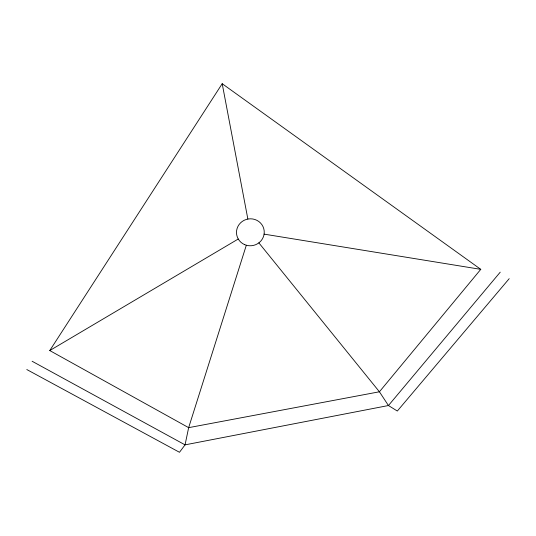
<?xml version="1.0" encoding="UTF-8"?>
<svg xmlns="http://www.w3.org/2000/svg" width="536" height="536" viewBox="0 0 536 536"><rect width="100%" height="100%" fill="white"/><g stroke="black" fill="none" stroke-linecap="round" stroke-linejoin="round"><path stroke-width="0.8" d="M246.326 245.233L188.652 427.654L185.054 444.86L179.486 452.29L26.8 369.538M49.768 350.557L222.199 83.71L480.772 269.347L379.421 391.783L188.652 427.654L49.768 350.557L238.259 239.009M500.229 272.174L388.446 405.531L185.054 444.86L32.106 361.251M509.2 278.666L397.323 411.032L388.446 405.531L379.421 391.783L258.868 242.868M264.101 234.132L480.772 269.347M222.199 83.71L247.86 219.056M244.697 244.664A13.896 13.474 -9.9 0 0 264.174 230.768A13.896 13.474 -9.9 0 0 242.225 221.455A13.896 13.474 -9.9 0 0 244.697 244.664"/></g></svg>
